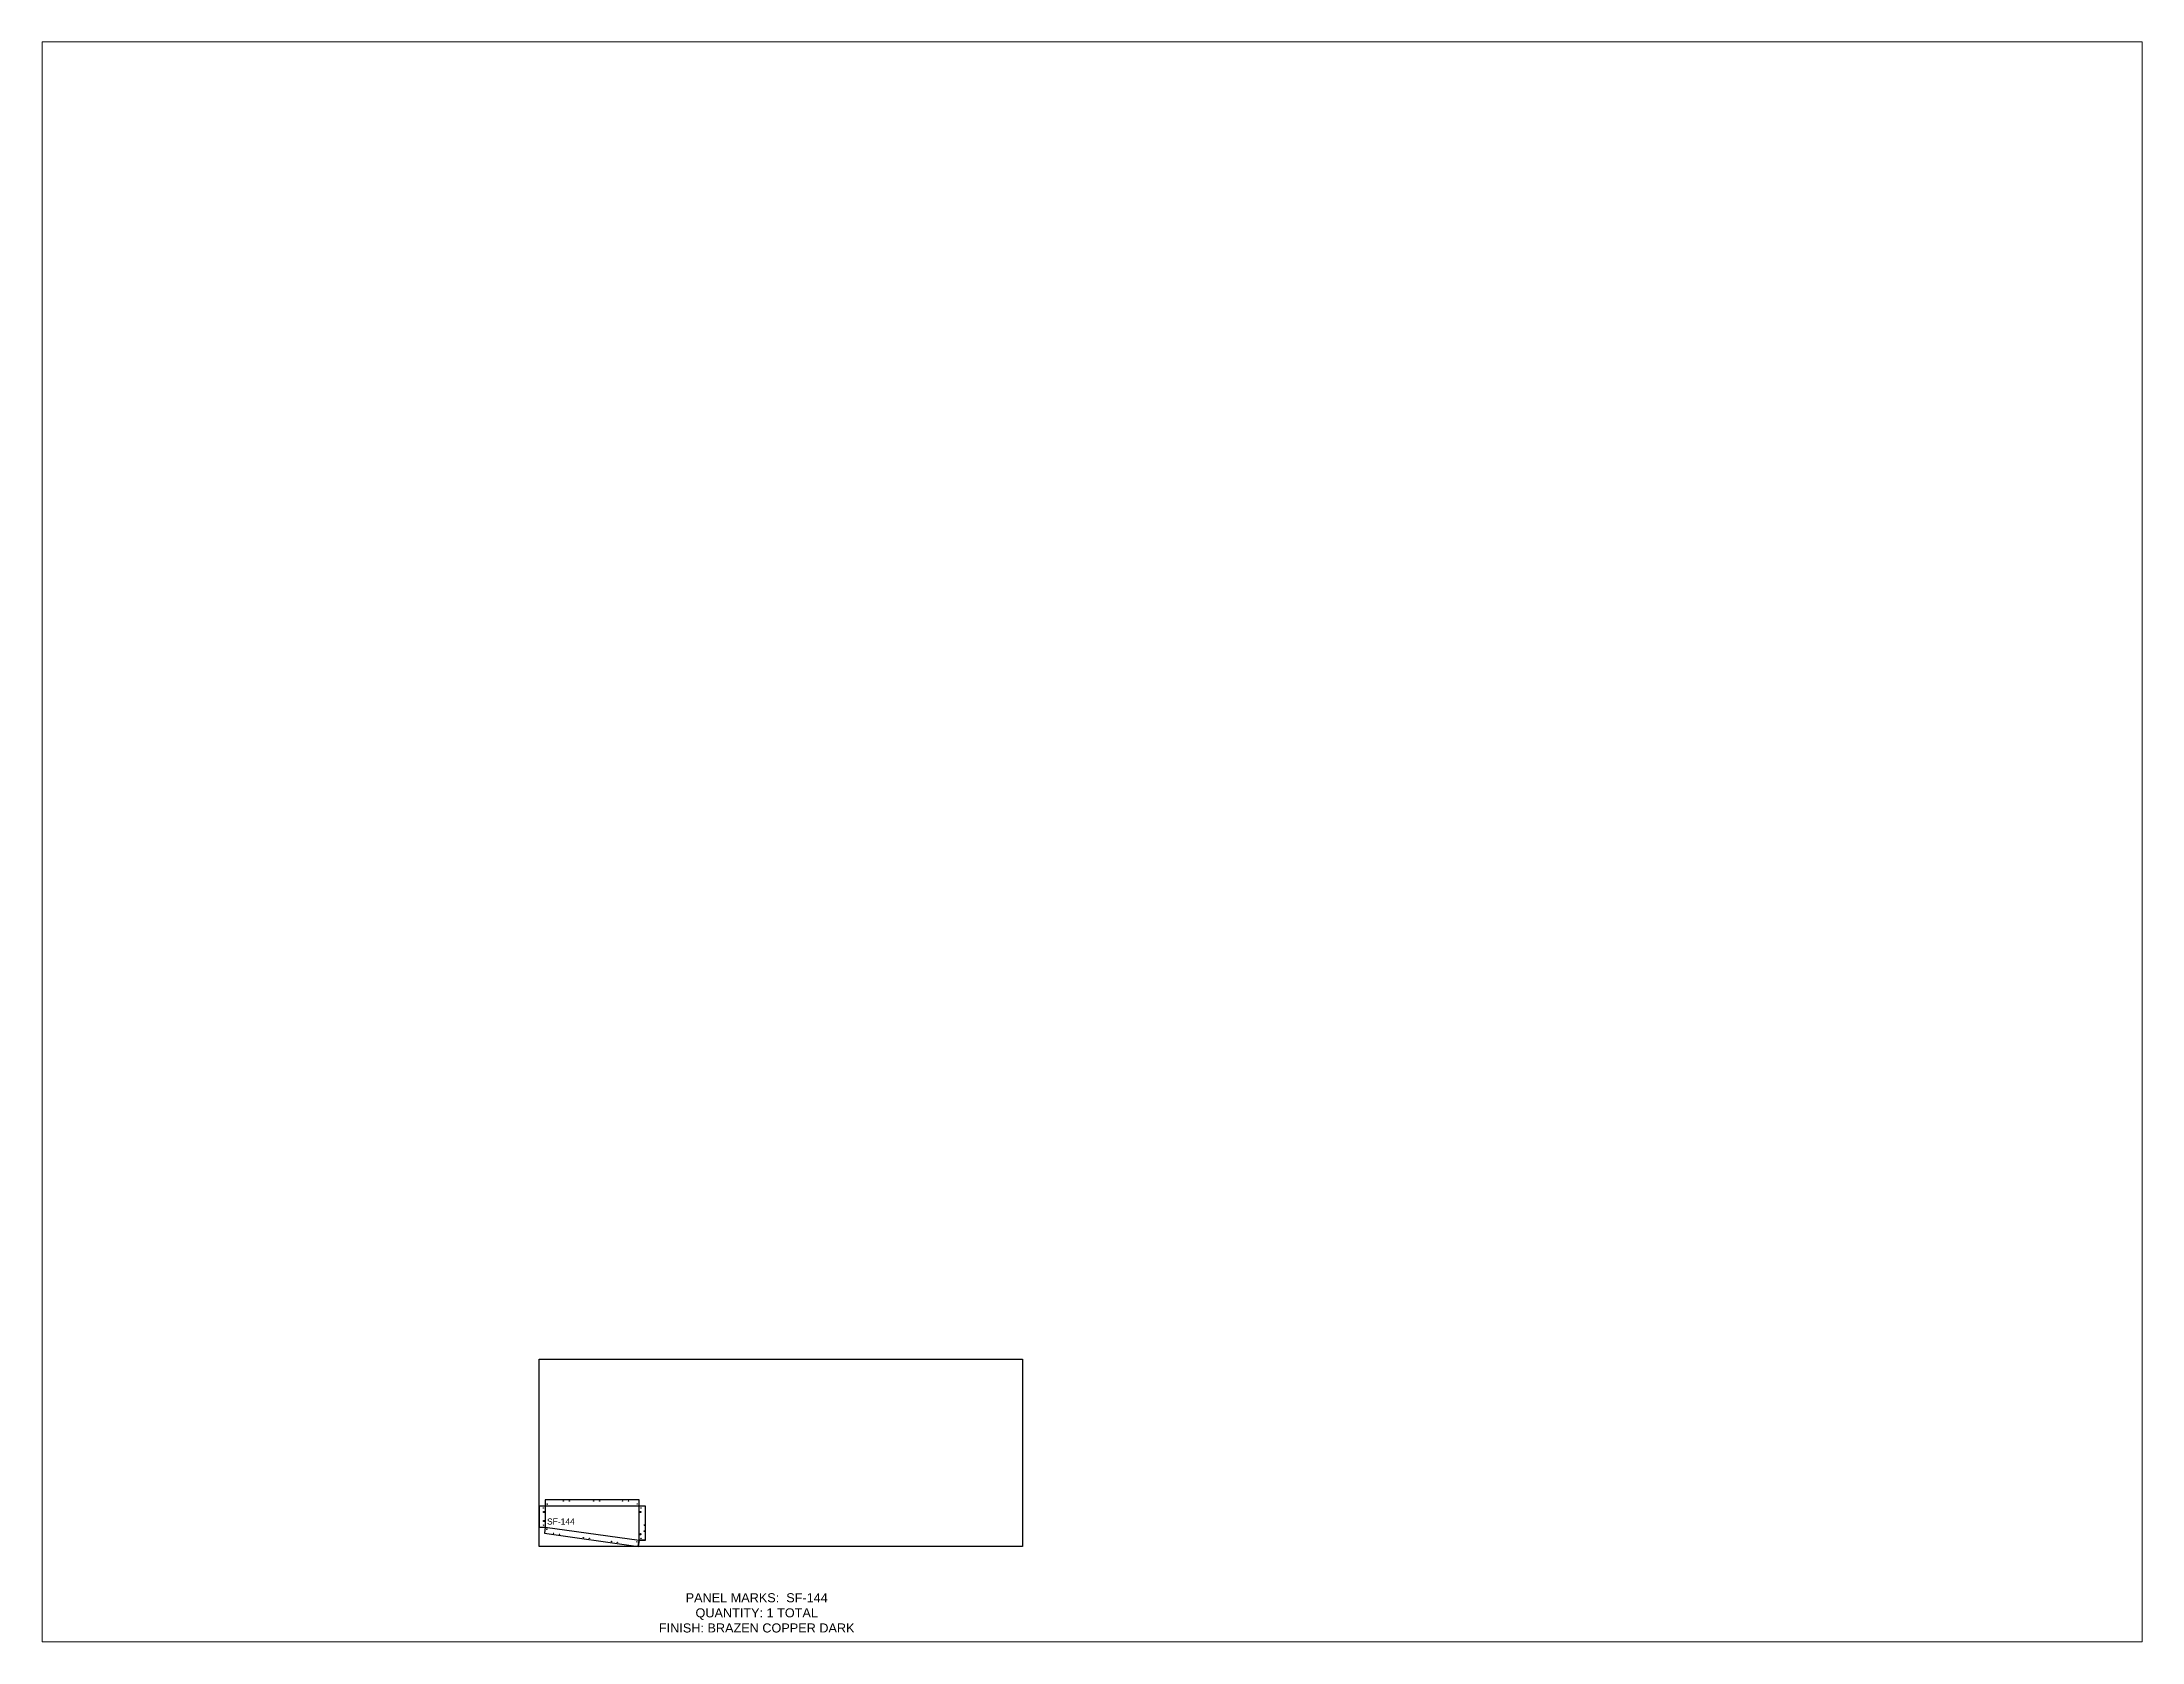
# Paper-space layout 'Layout1' of a CAD drawing. Header units: inches. Extents: x 1.05 to 9.45, y 0.8 to 7.2.
# The model-space entities are those that its viewports show. They can reach past a viewport. Long polylines and large blocks are cut down to what shows.
import ezdxf

# ---------------------------------------------------------------- set-up
doc = ezdxf.new("R2010")
doc.units = ezdxf.units.IN
doc.header["$MEASUREMENT"] = 0
doc.linetypes.add('HIDDEN', pattern=[0.375, 0.25, -0.125])
doc.linetypes.add('PHANTOM', pattern=[2.5, 1.25, -0.25, 0.25, -0.25, 0.25, -0.25])
for name, color, linetype in [('CUT', 7, 'Continuous'), ('DIMS', 1, 'Continuous'), ('HOLES', 6, 'Continuous'), ('ROUT', 1, 'HIDDEN'), ('SHEET', 5, 'PHANTOM'), ('TEXT', 2, 'PHANTOM'), ('V135', 4, 'HIDDEN'), ('WEEPS', 3, 'HIDDEN')]:
    doc.layers.add(name, color=color, linetype=linetype)
doc.styles.get("Standard").update_dxf_attribs({"font": 'arial.ttf'})

msp = doc.modelspace()

# ---------------------------------------------------------------- linework, layer by layer
at = {"layer": 'CUT', "ltscale": 0.25}
msp.add_lwpolyline([(0, 6.41), (2.06, 6.41), (1.78, 4.37), (32.84, 0), (33.13, 2.04), (35.19, 2.04), (35.19, 13.37), (33.13, 13.37), (33.13, 15.43), (2.06, 15.43), (2.06, 13.37), (0, 13.37)], close=True, dxfattribs=at)
at = {"layer": 'HOLES', "ltscale": 0.25}
for centre in [(2.69, 13.99), (8.06, 15.05), (10.06, 15.05), (18.06, 15.05), (20.06, 15.05), (27.62, 15.05), (29.62, 15.05), (32.5, 13.99), (1.44, 12.74), (1.44, 7.03), (33.75, 12.74), (34.81, 7.04), (2.59, 5.7), (4.8, 4.32), (6.78, 4.04), (14.7, 2.93), (16.68, 2.65), (23.98, 1.62), (25.96, 1.35), (32.42, 1.51), (33.75, 2.67), (34.81, 5.04)]:
    msp.add_circle(centre, 0.0625, dxfattribs=at)
at = {"layer": 'ROUT', "ltscale": 0.25}
msp.add_line((35.19, 13.37), (0, 13.37), dxfattribs=at)
for points in [[(0, 6.41), (2.06, 6.41), (33.13, 2.04), (33.13, 15.43)], [(2.06, 15.43), (2.06, 6.41), (1.78, 4.37)]]:
    msp.add_lwpolyline(points, dxfattribs=at)
at = {"layer": 'SHEET'}
msp.add_lwpolyline([(0, 62), (160, 62), (160, 0), (0, 0)], close=True, dxfattribs=at)
at = {"layer": 'V135', "ltscale": 0.25}
msp.add_lwpolyline([(35.19, 2.04), (33.13, 2.04), (32.84, 0)], dxfattribs=at)
at = {"layer": 'WEEPS', "ltscale": 0.25}
for centre in [(1.66, 11.37), (1.66, 8.41), (33.53, 11.37), (33.53, 4.04)]:
    msp.add_circle(centre, 0.188, dxfattribs=at)

# ---------------------------------------------------------------- texts
at = {"layer": 'DIMS', "ltscale": 0.25, "insert": (7.24, 9.24), "char_height": 2, "attachment_point": 2}
msp.add_mtext_dynamic_manual_height_columns('SF-144', width=3.0859, gutter_width=10, heights=[2.07], dxfattribs=at)
at = {"layer": 'TEXT', "insert": (72.05, -22.01), "char_height": 3, "attachment_point": 5}
msp.add_mtext_dynamic_manual_height_columns('\\pxt44;PANEL MARKS:  SF-144\\P\\ptz;QUANTITY: 1 TOTAL\\PFINISH: BRAZEN COPPER DARK', width=199.7409, gutter_width=1, heights=[0], dxfattribs=at)

psp = doc.layouts.get("Layout1")

# ---------------------------------------------------------------- viewports
at = {"layer": 'CUT'}
psp.add_viewport(center=(5.25, 4), size=(8.4, 6.4), view_center_point=(183.0157, 233.1318), view_height=529.538938, dxfattribs=at)

doc.saveas('drawing.dxf')
